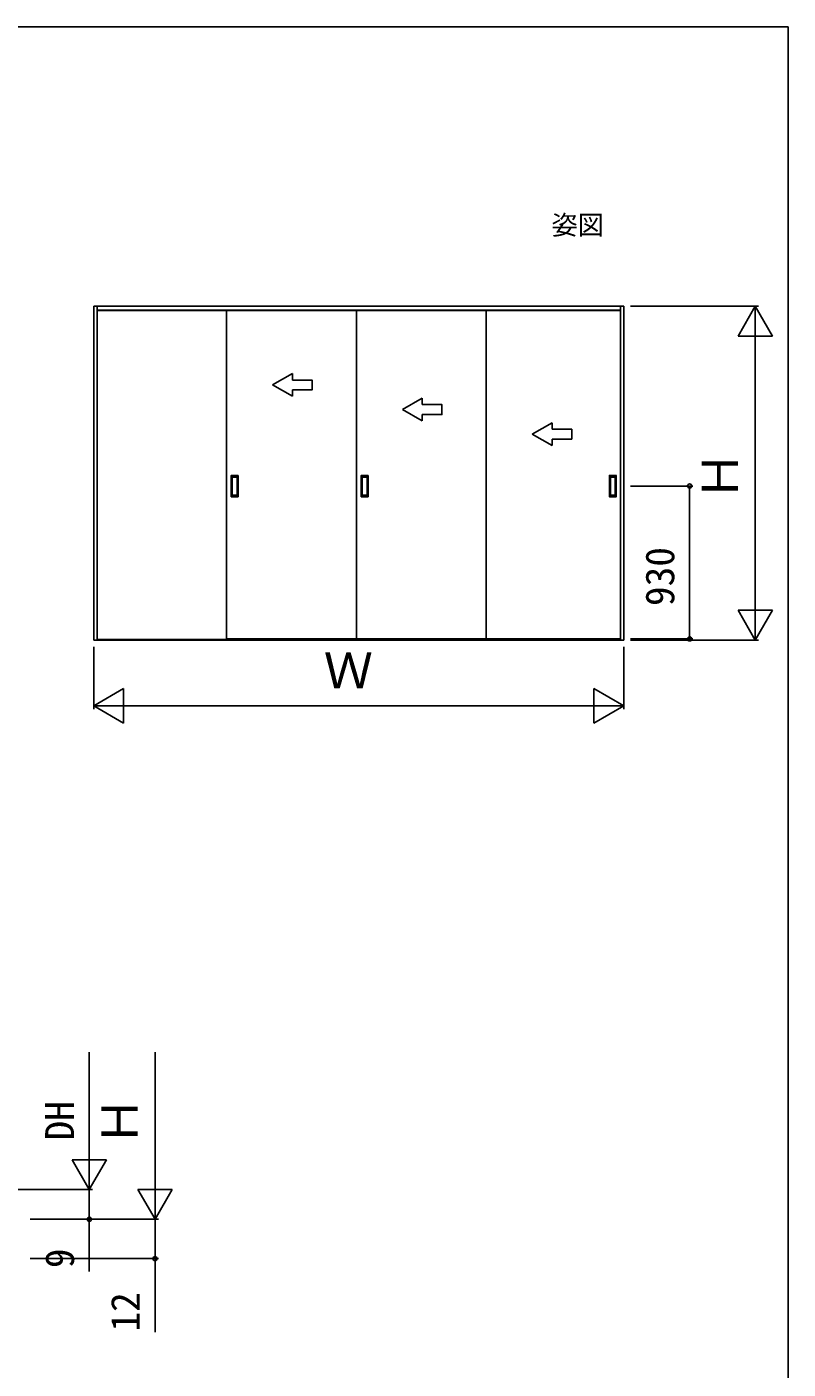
# Model space of a CAD drawing. Units: millimetres, scale not verified. Extents: x -525 to 525, y -783 to 779.
# Drawn here: x 293.4 to 525, y 338.1 to 746.6 of the extents above; entities that cross this region are included whole.
import ezdxf
from ezdxf.enums import TextEntityAlignment as Align

# ---------------------------------------------------------------- set-up
doc = ezdxf.new("R2010")
doc.units = ezdxf.units.MM
doc.header["$LTSCALE"] = 4
for name, color, linetype in [('0-2_USER1', 3, 'Continuous'), ('0-7_YKK_A1', 4, 'Continuous'), ('0-8_YKK_D', 6, 'Continuous'), ('0-9_YKK_ZWAK', 7, 'Continuous')]:
    doc.layers.add(name, color=color, linetype=linetype)
doc.styles.add('ＭＳ ゴシック', font='')
doc.styles.get('ＭＳ ゴシック').set_extended_font_data('MS Gothic')

msp = doc.modelspace()

# ---------------------------------------------------------------- linework, layer by layer
at = {"layer": '0-7_YKK_A1'}
for p, q in [((313.75, 661.6), (475, 661.6)), ((313.75, 559.95), (313.75, 661.6)), ((314.75, 661.6), (314.75, 660.1)), ((314.75, 660.4), (474, 660.4)), ((314.75, 660.25), (474, 660.25)), ((314.75, 560.15), (314.75, 660.1)), ((354.125, 560.35), (354.125, 660.25)), ((393.675, 660.25), (393.675, 560.35)), ((474, 661.6), (474, 660.1)), ((474, 560.15), (474, 660.1)), ((475, 559.95), (475, 661.6)), ((368.175, 637.625), (374.175, 641.089)), ((368.175, 637.625), (374.175, 634.161)), ((374.175, 639.125), (374.175, 641.089)), ((374.175, 634.161), (374.175, 636.125)), ((407.675, 630.125), (413.675, 633.589)), ((413.675, 631.625), (413.675, 633.589)), ((407.675, 630.125), (413.675, 626.661)), ((413.675, 626.661), (413.675, 628.625)), ((447.175, 622.625), (453.175, 626.089)), ((453.175, 624.125), (453.175, 626.089)), ((447.175, 622.625), (453.175, 619.161)), ((453.175, 619.161), (453.175, 621.125)), ((355.575, 603.65), (355.575, 610.05)), ((357.625, 610.1), (355.625, 610.1)), ((355.875, 604.15), (355.875, 609.55)), ((355.925, 609.6), (357.325, 609.6)), ((357.375, 609.55), (357.375, 604.15)), ((357.675, 603.65), (357.675, 610.05)), ((395.125, 603.65), (395.125, 610.05)), ((397.175, 610.1), (395.175, 610.1)), ((395.425, 604.15), (395.425, 609.55)), ((395.475, 609.6), (396.875, 609.6)), ((396.925, 609.55), (396.925, 604.15)), ((397.225, 603.65), (397.225, 610.05)), ((470.625, 603.65), (470.625, 610.05)), ((470.675, 610.1), (472.675, 610.1)), ((470.925, 609.55), (470.925, 604.15)), ((472.375, 609.6), (470.975, 609.6)), ((472.425, 604.15), (472.425, 609.55)), ((472.725, 603.65), (472.725, 610.05)), ((357.625, 603.6), (355.625, 603.6)), ((357.325, 604.1), (355.925, 604.1)), ((397.175, 603.6), (395.175, 603.6)), ((396.875, 604.1), (395.475, 604.1)), ((470.675, 603.6), (472.675, 603.6)), ((470.975, 604.1), (472.375, 604.1)), ((475, 559.95), (313.75, 559.95)), ((314.75, 559.95), (314.75, 560.15)), ((474, 560.15), (314.75, 560.15)), ((434.725, 560.35), (354.125, 560.35)), ((474, 559.95), (474, 560.15))]:
    msp.add_line(p, q, dxfattribs=at)
for points in [[(433.175, 660.25), (433.175, 560.35), (474, 560.35)], [(374.175, 639.125), (380.175, 639.125), (380.175, 636.125), (374.175, 636.125)], [(413.675, 631.625), (419.675, 631.625), (419.675, 628.625), (413.675, 628.625)], [(453.175, 624.125), (459.175, 624.125), (459.175, 621.125), (453.175, 621.125)]]:
    msp.add_lwpolyline(points, dxfattribs=at)
for centre, start, end in [((355.625, 610.05), 90, 180), ((355.925, 609.55), 90, 180), ((357.325, 609.55), 0, 90), ((357.625, 610.05), 0, 90), ((395.175, 610.05), 90, 180), ((395.475, 609.55), 90, 180), ((396.875, 609.55), 0, 90), ((397.175, 610.05), 0, 90), ((470.675, 610.05), 90, 180), ((470.975, 609.55), 90, 180), ((472.375, 609.55), 360, 90), ((472.675, 610.05), 0, 90), ((355.625, 603.65), 180, 270), ((355.925, 604.15), 180, 270), ((357.325, 604.15), 270, 0), ((357.625, 603.65), 270, 0), ((395.175, 603.65), 180, 270), ((395.475, 604.15), 180, 270), ((396.875, 604.15), 270, 0), ((397.175, 603.65), 270, 0), ((470.675, 603.65), 180, 270), ((470.975, 604.15), 180, 270), ((472.375, 604.15), 270, 360), ((472.675, 603.65), 270, 0)]:
    msp.add_arc(centre, 0.05, start, end, dxfattribs=at)
at = {"layer": '0-8_YKK_D'}
for p, q in [((477, 661.6), (516, 661.6)), ((515, 661.6), (509.75, 652.507)), ((515, 661.6), (520.25, 652.507)), ((515, 661.6), (515, 643.413)), ((509.75, 652.507), (520.25, 652.507)), ((515, 651.1), (515, 570.45)), ((477, 606.85), (496, 606.85)), ((495, 560.35), (495, 606.85)), ((515, 559.95), (515, 578.137)), ((515, 559.95), (509.75, 569.043)), ((520.25, 569.043), (509.75, 569.043)), ((515, 559.95), (520.25, 569.043)), ((477, 560.35), (496, 560.35)), ((477, 559.95), (516, 559.95)), ((313.75, 557.95), (313.75, 538.95)), ((475, 557.95), (475, 538.95)), ((313.75, 539.95), (322.843, 545.2)), ((322.843, 534.7), (322.843, 545.2)), ((475, 539.95), (465.907, 545.2)), ((465.907, 545.2), (465.907, 534.7)), ((313.75, 539.95), (322.843, 534.7)), ((313.75, 539.95), (331.937, 539.95)), ((324.25, 539.95), (464.5, 539.95)), ((475, 539.95), (456.813, 539.95)), ((475, 539.95), (465.907, 534.7)), ((312.41, 403.232), (312.41, 434.578)), ((332.41, 394.232), (332.41, 434.578)), ((312.41, 392.732), (312.41, 410.919)), ((312.41, 392.732), (307.16, 401.826)), ((317.66, 401.826), (307.16, 401.826)), ((312.41, 392.732), (317.66, 401.826)), ((332.41, 383.732), (332.41, 401.919)), ((231.36, 392.732), (313.41, 392.732)), ((276.36, 392.732), (313.41, 392.732)), ((332.41, 383.732), (327.16, 392.826)), ((337.66, 392.826), (327.16, 392.826)), ((332.41, 383.732), (337.66, 392.826)), ((294.41, 383.732), (333.41, 383.732)), ((294.41, 383.732), (333.41, 383.732)), ((294.41, 383.732), (313.41, 383.732)), ((294.41, 371.732), (333.41, 371.732))]:
    msp.add_line(p, q, dxfattribs=at)
for points in [[(312.41, 392.732), (312.41, 383.732), (312.41, 367.814)], [(332.41, 383.732), (332.41, 371.732), (332.41, 349.373)]]:
    msp.add_lwpolyline(points, dxfattribs=at)
for centre in [(495, 606.85), (495, 560.35), (312.41, 383.732), (332.41, 371.732)]:
    msp.add_circle(centre, 0.637, dxfattribs=at)
at = {"layer": '0-9_YKK_ZWAK'}
msp.add_line((-525, 746.6), (525, 746.6), dxfattribs=at)
msp.add_lwpolyline([(-525, -783.4), (525, -783.4), (525, 746.6)], dxfattribs=at)

# ---------------------------------------------------------------- texts
at = {"layer": '0-2_USER1', "style": 'ＭＳ ゴシック'}
msp.add_text('姿図', height=5.865, dxfattribs=at).set_placement((453, 681.6), align=Align.BOTTOM_LEFT)
at = {"layer": '0-8_YKK_D', "style": 'ＭＳ ゴシック'}
for s, height, p in [('Ｈ', 11, (513, 602.423)), ('930', 8.798, (493, 570.339)), ('DH', 8.798, (310.41, 407.689)), ('Ｈ', 11, (330.41, 406.053)), ('9', 8.798, (310.41, 368.86)), ('12', 8.798, (330.41, 349.532))]:
    msp.add_text(s, height=height, rotation=90, dxfattribs=at).set_placement(p, align=Align.BOTTOM_LEFT)
msp.add_text('Ｗ', height=11, dxfattribs=at).set_placement((383.722, 541.95), align=Align.BOTTOM_LEFT)

doc.saveas('drawing.dxf')
